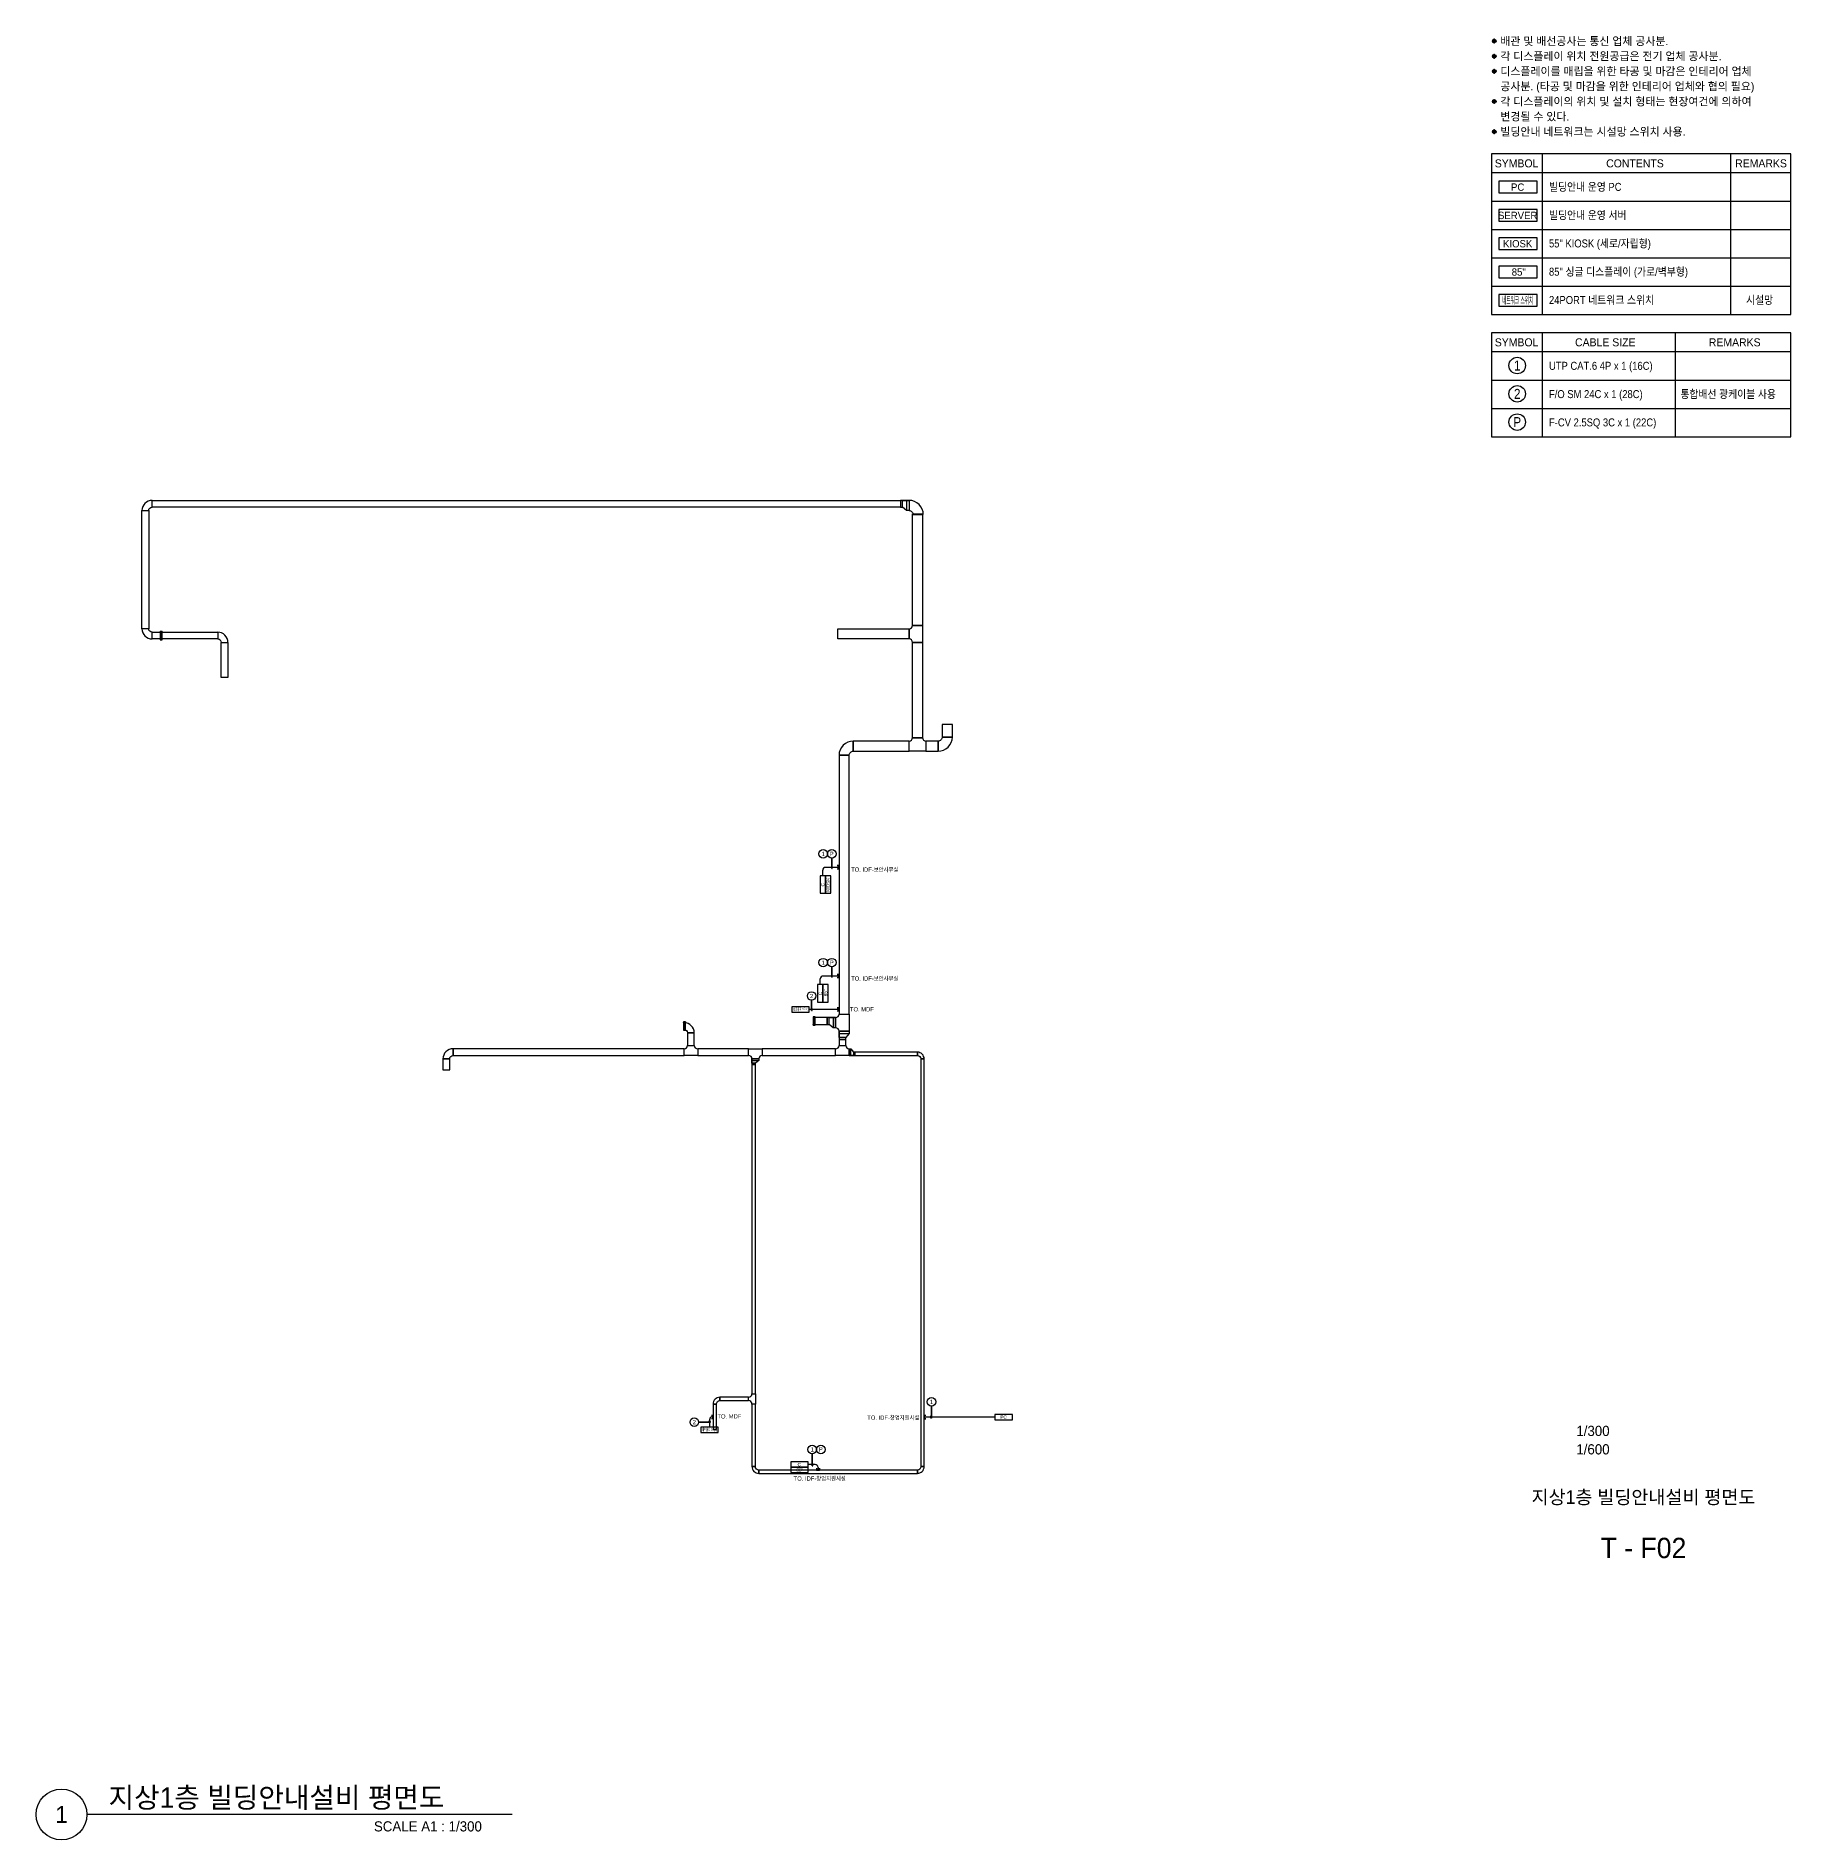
# Model space of a CAD drawing. Header units: millimetres. Extents: x 90978 to 500588, y -351975 to -9702.
# Drawn here: x 90978 to 246301, y -347550 to -187902 of the extents above; entities that cross this region are included whole.
import ezdxf
from ezdxf.enums import TextEntityAlignment as Align

# ---------------------------------------------------------------- set-up
doc = ezdxf.new("R2010")
doc.units = ezdxf.units.MM
doc.header["$LTSCALE"] = 150
doc.set_wipeout_variables(frame=1)
doc.linetypes.add('D1', pattern=[3, 1, -1, 1])
for name, color, linetype in [('-----21 Embeded Wire in Ceiling or Wall', 4, 'Continuous'), ('-----27 Communication Cable Tray', 2, 'Continuous'), ('-----29 Cable Schedule', 1, 'Continuous'), ('-----29 Indicator', 1, 'Continuous'), ('-----30 Text', 2, 'Continuous'), ('-----41 Drawing Title', 2, 'Continuous'), ('-----42 Drawing Number', 2, 'Continuous'), ('-----43 Drawing Scale', 3, 'Continuous'), ('NOTE', 1, 'Continuous')]:
    doc.layers.add(name, color=color, linetype=linetype)
doc.layers.add('4', color=4, linetype='Continuous', lineweight=0)
doc.styles.add('ELEC', font='')
doc.styles.get('ELEC').set_extended_font_data('Dotum')

# ---------------------------------------------------------------- blocks, each defined once
blk = doc.blocks.new('PC')
at = {"layer": 'NOTE', "color": 1}
blk.add_lwpolyline([(220317, -200841), (223670, -200841), (223670, -199815), (220317, -199815)], close=True, dxfattribs=at)
at = {"layer": '-----30 Text', "style": 'ELEC'}
blk.add_text('PC', height=640.3, dxfattribs=at).set_placement((221972, -200328), align=Align.MIDDLE_CENTER)
blk = doc.blocks.new('O08')
blk.add_hatch(color=256).paths.add_polyline_path([(120, 51), (-120, 51), (-120, 0), (120, 0)])
blk.add_lwpolyline([(120, 127.5), (120, 0), (-120, 0), (-120, 127.5), (-120, 51), (120, 51)])
blk = doc.blocks.new('85SIGNIGE')
at = {"layer": 'NOTE', "color": 1}
blk.add_lwpolyline([(220317, -208267), (223670, -208267), (223670, -207241), (220317, -207241)], close=True, dxfattribs=at)
at = {"layer": '-----30 Text', "style": 'ELEC'}
blk.add_text('85"', height=640.3, dxfattribs=at).set_placement((222066, -207754), align=Align.MIDDLE_CENTER)
blk = doc.blocks.new('KIOSK')
at = {"layer": 'NOTE', "color": 1}
blk.add_lwpolyline([(220317, -205792), (223670, -205792), (223670, -204766), (220317, -204766)], close=True, dxfattribs=at)
at = {"layer": '-----30 Text', "style": 'ELEC'}
blk.add_text('KIOSK', height=640.3, dxfattribs=at).set_placement((221972, -205279), align=Align.MIDDLE_CENTER)
blk = doc.blocks.new('SW')
at = {"layer": 'NOTE', "color": 1}
blk.add_lwpolyline([(149812, -311485), (151354, -311485), (151354, -311013), (149812, -311013)], close=True, dxfattribs=at)
at = {"layer": '-----30 Text', "style": 'ELEC', "width": 0.5}
blk.add_text('네트워크 스위치', height=275, dxfattribs=at).set_placement((150584, -311249), align=Align.MIDDLE_CENTER)
blk = doc.blocks.new('CONTROLLER')
at = {"layer": 'NOTE', "color": 1}
blk.add_lwpolyline([(64923, 56490), (68276, 56490), (68276, 57516), (64923, 57516)], close=True, dxfattribs=at)
at = {"layer": '-----30 Text', "style": 'ELEC'}
blk.add_text('C', height=640, dxfattribs=at).set_placement((66549, 57003), align=Align.MIDDLE_CENTER)
blk = doc.blocks.new('A$412551698914')
at = {"layer": '-----30 Text'}
h = blk.add_hatch(color=256, dxfattribs=at)
edge = h.paths.add_edge_path()
edge.add_arc((244, 40028), 162, 0, 360)
h = blk.add_hatch(color=256, dxfattribs=at)
edge = h.paths.add_edge_path()
edge.add_arc((244, 38692), 162, 0, 360)
h = blk.add_hatch(color=256, dxfattribs=at)
edge = h.paths.add_edge_path()
edge.add_arc((244, 37356), 162, 0, 360)
h = blk.add_hatch(color=256, dxfattribs=at)
edge = h.paths.add_edge_path()
edge.add_arc((244, 34684), 162, 0, 360)
h = blk.add_hatch(color=256, dxfattribs=at)
edge = h.paths.add_edge_path()
edge.add_arc((244, 32011), 162, 0, 360)
at = {"layer": '-----29 Cable Schedule'}
blk.add_line((0, 15839), (26503, 15839), dxfattribs=at)
blk.add_line((0, 15839), (26503, 15839), dxfattribs=at)
at = {"layer": '-----30 Text'}
for centre in [(244, 40028), (244, 38692), (244, 37356), (244, 34684), (244, 32011)]:
    blk.add_circle(centre, 162, dxfattribs=at)
for p in [(82, 40028), (244, 40190), (406, 40028), (82, 38692), (244, 39867), (244, 38854), (244, 38530), (406, 38692), (82, 37356), (244, 37518), (244, 37194), (406, 37356), (82, 34684), (244, 34845), (244, 34522), (406, 34684), (82, 32011), (244, 32173), (406, 32011), (244, 31850)]:
    blk.add_point(p, dxfattribs=at)
at = {"layer": '-----30 Text', "style": 'ELEC'}
for s, height, p in [('배관 및 배선공사는 통신 업체 공사분.', 708.06, (785, 40028)), ('각 디스플레이 위치 전원공급은 전기 업체 공사분.', 708.06, (785, 38692)), ('디스플레이를 매립을 위한 타공 및 마감은 인테리어 업체', 708.06, (785, 37356)), ('각 디스플레이의 위치 및 설치 형태는 현장여건에 의하여', 708.06, (785, 34684)), ('공사분. (타공 및 마감을 위한 인테리어 업체와 협의 필요)', 708.06, (785, 36020)), ('변경될 수 있다.', 708.1, (785, 33348)), ('빌딩안내 네트워크는 시설망 스위치 사용.', 708.06, (785, 32011))]:
    blk.add_text(s, height=height, dxfattribs=at).set_placement(p, align=Align.MIDDLE_LEFT)
at = {"layer": '-----30 Text', "style": 'ELEC', "width": 0.45}
blk.add_text('네트워크 스위치', height=647.7, dxfattribs=at).set_placement((2317, 17089), align=Align.MIDDLE_CENTER)
at = {"color": 3}
for points in [[(26503, 30058), (0, 30058), (0, 18343), (26503, 18343)], [(26503, 14219), (0, 14219), (0, 5008), (26503, 5008)]]:
    blk.add_wipeout(points, dxfattribs=at).dxf.layer = '-----29 Cable Schedule'
at = {"layer": '-----29 Cable Schedule'}
for p, q in [((4482, 30058), (4482, 28359)), ((21162, 30058), (21162, 28359)), ((4482, 28359), (4482, 15839)), ((21162, 28359), (21162, 15839)), ((0, 25855), (26503, 25855)), ((0, 23351), (26503, 23351)), ((0, 20847), (26503, 20847)), ((0, 18343), (26503, 18343)), ((4482, 14219), (4482, 12520)), ((16263, 14219), (16263, 12520)), ((4482, 12520), (4482, 5008)), ((16263, 12520), (16263, 5008)), ((0, 10016), (26503, 10016)), ((0, 7512), (26503, 7512)), ((0, 5008), (26503, 5008))]:
    blk.add_line(p, q, dxfattribs=at)
at = {"layer": '-----29 Cable Schedule', "color": 3}
for p, q in [((26503, 28359), (0, 28359)), ((26503, 12520), (0, 12520))]:
    blk.add_line(p, q, dxfattribs=at)
for points in [[(26503, 30058), (0, 30058), (0, 15839), (26503, 15839)], [(26503, 14219), (0, 14219), (0, 5008), (26503, 5008)]]:
    blk.add_lwpolyline(points, close=True, dxfattribs=at)
at = {"layer": '-----29 Indicator', "color": 1, "linetype": 'Continuous'}
for centre in [(2277, 11315), (2277, 8811), (2277, 6307)]:
    blk.add_circle(centre, 728, dxfattribs=at)
at = {"layer": 'NOTE', "color": 1}
for points in [[(643, 24082), (4035, 24082), (4035, 25119), (643, 25119)], [(643, 16570), (4035, 16570), (4035, 17608), (643, 17608)]]:
    blk.add_lwpolyline(points, close=True, dxfattribs=at)
at = {"xscale": 1.011516049803989, "yscale": 1.011516049803989, "zscale": 1.011516049803989}
for name in ['PC', 'KIOSK', '85SIGNIGE']:
    blk.add_blockref(name, (-222211, 229740), dxfattribs=at)
at = {"layer": '-----29 Cable Schedule', "color": 2, "style": 'ELEC'}
for s, p in [('SYMBOL', (2223, 29208)), ('CONTENTS', (12698, 29208)), ('REMARKS', (23857, 29208)), ('SYMBOL', (2223, 13369)), ('CABLE SIZE', (10072, 13369)), ('REMARKS', (21528, 13369))]:
    blk.add_text(s, height=708.1, dxfattribs=at).set_placement(p, align=Align.MIDDLE)
at = {"layer": '-----30 Text', "style": 'ELEC', "width": 0.9}
for s, height, p in [('빌딩안내 운영 PC', 708.1, (5089, 26775)), ('빌딩안내 운영 서버', 708.1, (5089, 24271)), ('55" KIOSK (세로/자립형)', 708.06, (5089, 21767)), ('85" 싱글 디스플레이 (가로/벽부형)', 708.06, (5089, 19263)), ('24PORT 네트워크 스위치', 708.06, (5089, 16759)), ('시설망', 708.1, (22530, 16759)), ('UTP CAT.6 4P x 1 (16C)', 708.06, (5089, 10935)), ('F/O SM 24C x 1 (28C)', 708.06, (5089, 8432)), ('통합배선 광케이블 사용', 708.06, (16717, 8432)), ('F-CV 2.5SQ 3C x 1 (22C)', 708.06, (5089, 5928))]:
    blk.add_text(s, height=height, dxfattribs=at).set_placement(p)
at = {"layer": '-----30 Text', "style": 'ELEC'}
blk.add_text('SERVER', height=647.7, dxfattribs=at).set_placement((2317, 24601), align=Align.MIDDLE_CENTER)
at = {"layer": '-----30 Text', "style": 'ELEC', "width": 0.9}
for s, p in [('1', (2277, 11315)), ('2', (2277, 8811)), ('P', (2277, 6307))]:
    blk.add_text(s, height=883, dxfattribs=at).set_placement(p, align=Align.MIDDLE)
blk = doc.blocks.new('A$C6DEE19DB')
at = {"layer": '-----29 Indicator', "color": 1}
blk.add_line((-457, 0), (457, 0), dxfattribs=at)
blk.add_lwpolyline([(457, 0), (-457, 0), (-457, 50), (-257, 50), (-257, 0)], dxfattribs=at)

msp = doc.modelspace()

# ---------------------------------------------------------------- linework, layer by layer
at = {"layer": '-----21 Embeded Wire in Ceiling or Wall'}
for p, q in [((160609, -262224), (160609, -261723)), ((162046, -261473, 0), (160859, -261473)), ((160389, -271851), (160389, -271349)), ((162049, -271099), (160639, -271099)), ((162049, -274051), (159418, -274051)), ((150583, -310369), (150583, -311013)), ((150833, -310119), (150905, -310119)), ((175851, -310125), (169584, -310125)), ((159939, -314331), (159316, -314331)), ((160189, -314581, 0), (160189, -314811))]:
    msp.add_line(p, q, dxfattribs=at)
for centre, start, end in [((160859, -261723, 0), 90, 180), ((160639, -271349, 0), 90, 180), ((150833, -310369, 0), 90, 180), ((159939, -314581, 0), 0, 89.99997)]:
    msp.add_arc(centre, 250, start, end, dxfattribs=at)
at = {"layer": '-----27 Communication Cable Tray', "elevation": 0}
for points in [[(100950, -229894), (100950, -229894, -0.4142136), (101250, -229594), (101250, -229594), (101250, -228994, 0.4142136), (100350, -229894)], [(168245, -229893), (168245, -229893, -0.4142136), (168605, -230253), (168605, -230253), (169505, -230253, 0.4142136), (168245, -228993)], [(101250, -240661), (101250, -240661, -0.4142136), (100950, -240361), (100950, -240361), (100350, -240361, 0.4142136), (101250, -241261)], [(107055, -241261), (107055, -241261, -0.4142136), (107355, -241561), (107355, -241561), (107955, -241561, 0.4142136), (107055, -240661)], [(168545, -240061), (169445, -240061), (169445, -240061), (169445, -241561), (168545, -241561, 0.4142136), (168245, -241261), (168245, -240361), (168245, -240361, 0.4142136)], [(162949, -251558), (162949, -251558, -0.4142136), (163309, -251198), (163309, -251198), (163309, -250298, 0.4142136), (162049, -251558)], [(169745, -250298), (169745, -251198), (169745, -251198), (168245, -251198), (168245, -250298, 0.4142136), (168545, -249998), (169445, -249998), (169445, -249998, 0.4142136)], [(171177, -249938), (171177, -249938, -0.4142136), (170817, -250298), (170817, -250298), (170817, -251198, 0.4142136), (172077, -249938)], [(162049, -274470), (162949, -274470), (162949, -274470), (162949, -275970), (162049, -275970, 0.4142136), (161749, -275670), (161749, -274770), (161749, -274770, 0.4142136)], [(148338, -275824), (148338, -275824, -0.4142136), (148638, -276124), (148638, -276124), (149238, -276124, 0.4142136), (148338, -275224)], [(127588, -278431), (127588, -278431, -0.4142136), (127888, -278131), (127888, -278131), (127888, -277531, 0.4142136), (126988, -278431)], [(149538, -277531), (149538, -278131), (149538, -278131), (148338, -278131), (148338, -277531, 0.4142136), (148638, -277231), (149238, -277231), (149238, -277231, 0.4142136)], [(154045, -278131), (154045, -277531), (154045, -277531), (155245, -277531), (155245, -278131, 0.4142136), (154945, -278431), (154345, -278431), (154345, -278431, 0.4142136)], [(162949, -277531), (162949, -278131), (162949, -278131), (161749, -278131), (161749, -277531, 0.4142136), (162049, -277231), (162649, -277231), (162649, -277231, 0.4142136)], [(168984, -278131), (168984, -278131, -0.4142136), (169284, -278431), (169284, -278431), (169584, -278431, 0.4142136), (168984, -277831)], [(154344, -308071), (154644, -308071), (154644, -308071), (154644, -308971), (154344, -308971, 0.4142136), (154044, -308671), (154044, -308371), (154044, -308371, 0.4142136)], [(151205, -308971), (151205, -308971, -0.4142136), (151505, -308671), (151505, -308671), (151505, -308371, 0.4142136), (150905, -308971)], [(154944, -314811), (154944, -314811, -0.4142136), (154644, -314511), (154644, -314511), (154344, -314511, 0.4142136), (154944, -315111)], [(169284, -314511), (169284, -314511, -0.4142136), (168984, -314811), (168984, -314811), (168984, -315111, 0.4142136), (169584, -314511)]]:
    msp.add_lwpolyline(points, format="xyb", close=True, dxfattribs=at)
for points in [[(167495, -229593), (101250, -229594), (101250, -228994), (167495, -228993)], [(100950, -229894), (100950, -240361), (100350, -240361), (100350, -229894)], [(169444, -230193), (169445, -240061), (168545, -240061), (168544, -230193)], [(107055, -241261), (101250, -241261), (101250, -240661), (107055, -240661)], [(161955, -240362), (168245, -240361), (168245, -241261), (161955, -241262)], [(107355, -244683), (107355, -241561), (107955, -241561), (107955, -244683)], [(169444, -241561), (169446, -249998), (168546, -249998), (168544, -241561)], [(172077, -249938), (172077, -248838), (171177, -248838), (171177, -249938)], [(168245, -250298), (163309, -250298), (163309, -251198), (168245, -251198)], [(170817, -250298), (169745, -250298), (169745, -251198), (170817, -251198)], [(162949, -274470), (162949, -251558), (162049, -251558), (162049, -274470)], [(149238, -277231), (149238, -276124), (148638, -276124), (148638, -277231)], [(160999, -274770), (159895, -274770), (159895, -275370), (160999, -275370)], [(148338, -277531), (127888, -277531), (127888, -278131), (148338, -278131)], [(154045, -277531), (149538, -277531), (149538, -278131), (154045, -278131)], [(161749, -277531), (155245, -277531), (155245, -278131), (161749, -278131)], [(162049, -276720), (162049, -277231), (162649, -277231), (162649, -276720)], [(127588, -279383), (127588, -278431), (126988, -278431), (126988, -279383)], [(154644, -308071), (154645, -278931), (154345, -278931), (154344, -308071)], [(168984, -277831), (163449, -277831), (163449, -278131), (168984, -278131)], [(169584, -314511), (169584, -278431), (169284, -278431), (169284, -314511)], [(151205, -311223), (151205, -308971), (150905, -308971), (150905, -311223)], [(154045, -308371), (151505, -308371), (151505, -308671), (154045, -308671)], [(154644, -314511), (154644, -308971), (154344, -308971), (154344, -314511)], [(168984, -314811), (154944, -314811), (154944, -315111), (168984, -315111)]]:
    msp.add_lwpolyline(points, close=True, dxfattribs=at)
for points in [[(168245, -228993), (167495, -228993), (167495, -229593), (167674, -229593), (167674, -228993), (168024, -228993), (168024, -229893), (167674, -229593), (167674, -228993), (168245, -228993), (168245, -229893), (168024, -229893)], [(148338, -275201), (148293, -275201), (148293, -275846), (148338, -275846), (148338, -275201)], [(148428, -275269), (148428, -275224), (148338, -275224), (148338, -275824), (148428, -275824), (148428, -275779)], [(159805, -275325), (159805, -275370), (159895, -275370), (159895, -274770), (159805, -274770), (159805, -274815)], [(159895, -275393), (159940, -275393), (159940, -274748), (159895, -274748), (159895, -275393)], [(161749, -274770), (160999, -274770), (160999, -275370), (161178, -275370), (161178, -274770), (161527, -274770), (161527, -275670), (161178, -275370), (161178, -274770), (161749, -274770), (161749, -275670), (161527, -275670)], [(162049, -275970), (162049, -276720), (162649, -276720), (162649, -276541), (162049, -276541), (162049, -276192), (162949, -276192), (162649, -276541), (162049, -276541), (162049, -275970), (162949, -275970), (162949, -276192)], [(162949, -278131), (163449, -278131), (163449, -277831), (163329, -277831), (163329, -278131), (163096, -278131), (163096, -277531), (163329, -277831), (163329, -278131), (162949, -278131), (162949, -277531), (163096, -277531)], [(127588, -278431), (126988, -278431)], [(154345, -278431), (154345, -278931), (154645, -278931), (154645, -278812), (154345, -278812), (154345, -278579), (154945, -278579), (154645, -278812), (154345, -278812), (154345, -278431), (154945, -278431), (154945, -278579)]]:
    msp.add_lwpolyline(points, dxfattribs=at)
at = {"layer": '-----27 Communication Cable Tray', "color": 1}
msp.add_lwpolyline([(102135, -240593), (101955, -240593), (101955, -241328), (102135, -241328), (102135, -240593)], dxfattribs=at)
at = {"layer": '-----27 Communication Cable Tray', "color": 1, "linetype": 'D1'}
for points in [[(102135, -240593), (101955, -241328)], [(102135, -241328), (101955, -240593)]]:
    msp.add_lwpolyline(points, dxfattribs=at)
at = {"layer": '-----27 Communication Cable Tray'}
for points in [[(102000, -240638), (101955, -240638), (101955, -241283), (102000, -241283), (102000, -240638)], [(102090, -240706), (102090, -240661), (102000, -240661), (102000, -241261), (102090, -241261), (102090, -241216)]]:
    msp.add_lwpolyline(points, dxfattribs=at)
at = {"layer": '-----27 Communication Cable Tray', "color": 1, "elevation": 0}
for points in [[(148473, -275156), (148293, -275156), (148293, -275891), (148473, -275891), (148473, -275156)], [(159760, -275438), (159940, -275438), (159940, -274703), (159760, -274703), (159760, -275438)]]:
    msp.add_lwpolyline(points, dxfattribs=at)
at = {"layer": '-----27 Communication Cable Tray', "color": 1, "linetype": 'D1', "elevation": 0}
for points in [[(148473, -275156), (148293, -275891)], [(148473, -275891), (148293, -275156)], [(159760, -275438), (159940, -274703)], [(159760, -274703), (159940, -275438)]]:
    msp.add_lwpolyline(points, dxfattribs=at)
at = {"layer": '-----29 Indicator', "color": 1}
for p, q in [((170238, -310225), (170238, -309161)), ((150683, -310572), (149619, -310572)), ((159677, -314431), (159677, -313367))]:
    msp.add_line(p, q, dxfattribs=at)
at = {"layer": '-----29 Indicator', "color": 1, "elevation": 0}
for points in [[(170238, -309161), (170238, -310225), (170188, -310225), (170188, -310025), (170238, -310025)], [(149619, -310572), (150683, -310572), (150683, -310522), (150483, -310522), (150483, -310572)], [(159677, -313367), (159677, -314431), (159727, -314431), (159727, -314231), (159677, -314231)]]:
    msp.add_lwpolyline(points, dxfattribs=at)
at = {"layer": '-----29 Indicator'}
for centre in [(160646, -260280, 0), (161403, -260280, 0), (160646, -269907), (161403, -269907), (159621, -272858), (170238, -308783), (149240, -310572), (159677, -312988), (160434, -312988)]:
    msp.add_circle(centre, 378, dxfattribs=at)
at = {"layer": '-----41 Drawing Title', "color": 7}
msp.add_line((133122, -345300), (95478, -345300), dxfattribs=at)
msp.add_circle((93228, -345300), 2250, dxfattribs=at)

# ---------------------------------------------------------------- block references
at = {"layer": '-----21 Embeded Wire in Ceiling or Wall', "xscale": -1.199999999953434, "yscale": 1.199999999953434, "zscale": 1.199999999953434}
for p, rotation in [((162046, -261461, 0), 90), ((162046, -271088, 0), 90), ((162046, -274039, 0), 90), ((150905, -310119), 90), ((169584, -310125), 270)]:
    msp.add_blockref('O08', p, dxfattribs=dict(at, rotation=rotation))
msp.add_blockref('O08', (160189, -314811), dxfattribs=at)
at = {"layer": '-----29 Indicator', "xscale": -1, "rotation": 270}
for p in [(161403, -261116, 0), (161403, -270742), (159621, -273694)]:
    msp.add_blockref('A$C6DEE19DB', p, dxfattribs=at)
at = {"rotation": 90}
for name, p, xscale, yscale, zscale in [('CONTROLLER', (186810, -293606), 0.4596385049340647, 0.4596385049340647, 0.4596385049340647), ('KIOSK', (66727, -365032), 0.4596385048924661, 0.4596385048924661, 0.4596385048924661), ('CONTROLLER', (186590, -303233), 0.4596385049340647, 0.4596385049340647, 0.4596385049340647), ('85SIGNIGE', (65369, -374658), 0.4596385049399723, 0.4596385049399723, 0.4596385049399723)]:
    msp.add_blockref(name, p, dxfattribs=dict(at, xscale=xscale, yscale=yscale, zscale=zscale))
for name, p, xscale, yscale, zscale in [('PC', (74345, -217829), 0.4607257312118381, 0.4607257312118381, 0.4607257312118381), ('CONTROLLER', (127933, -340532), 0.4596385049340647, 0.4596385049340647, 0.4596385049340647), ('85SIGNIGE', (56508, -219310), 0.4596385049399723, 0.4596385049399723, 0.4596385049399723)]:
    msp.add_blockref(name, p, dxfattribs=dict(xscale=xscale, yscale=yscale, zscale=zscale))
at = {"layer": '4'}
for name, p in [('A$412551698914', (219798, -228375)), ('SW', (8065, 37198)), ('SW', (0, 0))]:
    msp.add_blockref(name, p, dxfattribs=at)

# ---------------------------------------------------------------- texts
at = {"layer": '-----30 Text', "style": 'ELEC', "width": 0.9}
for s, p in [('1', (160646, -260280, 0)), ('P', (161403, -260280, 0)), ('TO. IDF-보안사무실', (165208, -261663, 0)), ('1', (160646, -269907)), ('P', (161403, -269907)), ('TO. IDF-보안사무실', (165208, -271300, 0)), ('2', (159621, -272858)), ('TO. MDF', (164074, -274033)), ('1', (170238, -308783)), ('2', (149240, -310572)), ('TO. MDF', (152343, -310064)), ('1', (159677, -312988)), ('P', (160434, -312988)), ('TO. IDF-창업지원시설', (160340, -315553))]:
    msp.add_text(s, height=375, dxfattribs=at).set_placement(p, align=Align.MIDDLE)
msp.add_text('TO. IDF-창업지원시설', height=375, dxfattribs=at).set_placement((169157, -310176), align=Align.MIDDLE_RIGHT)
at = {"layer": '-----41 Drawing Title', "style": 'ELEC'}
msp.add_text('지상1층 빌딩안내설비 평면도', height=1200, dxfattribs=at).set_placement((233250, -317210), align=Align.MIDDLE_CENTER)
at = {"layer": '-----41 Drawing Title', "color": 2, "style": 'ELEC'}
msp.add_text('지상1층 빌딩안내설비 평면도', height=1800, dxfattribs=at).set_placement((97395, -344700))
at = {"layer": '-----41 Drawing Title', "color": 7, "style": 'ELEC'}
msp.add_text('1', height=1500, dxfattribs=at).set_placement((93228, -345300), align=Align.MIDDLE)
at = {"layer": '-----41 Drawing Title', "style": 'ELEC'}
msp.add_text('SCALE A1 : 1/300', height=900, dxfattribs=at).set_placement((130437, -346800), align=Align.RIGHT)
at = {"layer": '-----42 Drawing Number', "style": 'ELEC'}
msp.add_text('T - F02', height=1800, dxfattribs=at).set_placement((233250, -321710), align=Align.MIDDLE_CENTER)
at = {"layer": '-----43 Drawing Scale', "style": 'ELEC'}
for s, p in [('1/300', (228779, -311350)), ('1/600', (228779, -312980))]:
    msp.add_text(s, height=900, dxfattribs=at).set_placement(p, align=Align.MIDDLE_CENTER)

doc.saveas('drawing.dxf')
